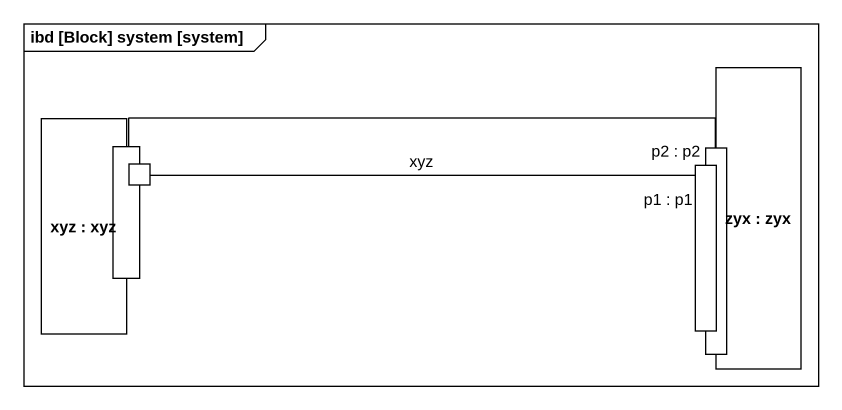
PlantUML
@startuml
mainframe ibd [Block] system [system]
rectangle "zyx : zyx" as zyx {
  port "p2 : p2" as p2_p2
}
rectangle "xyz : xyz" as xyz {
  port " " as port1
}
rectangle " " as port2
rectangle "p1 : p1" as p1_p1
p2_p2 -left- port1
port2 -- port2
port2 -right- p1_p1 : xyz
p1_p1 -- p1_p1
@enduml
